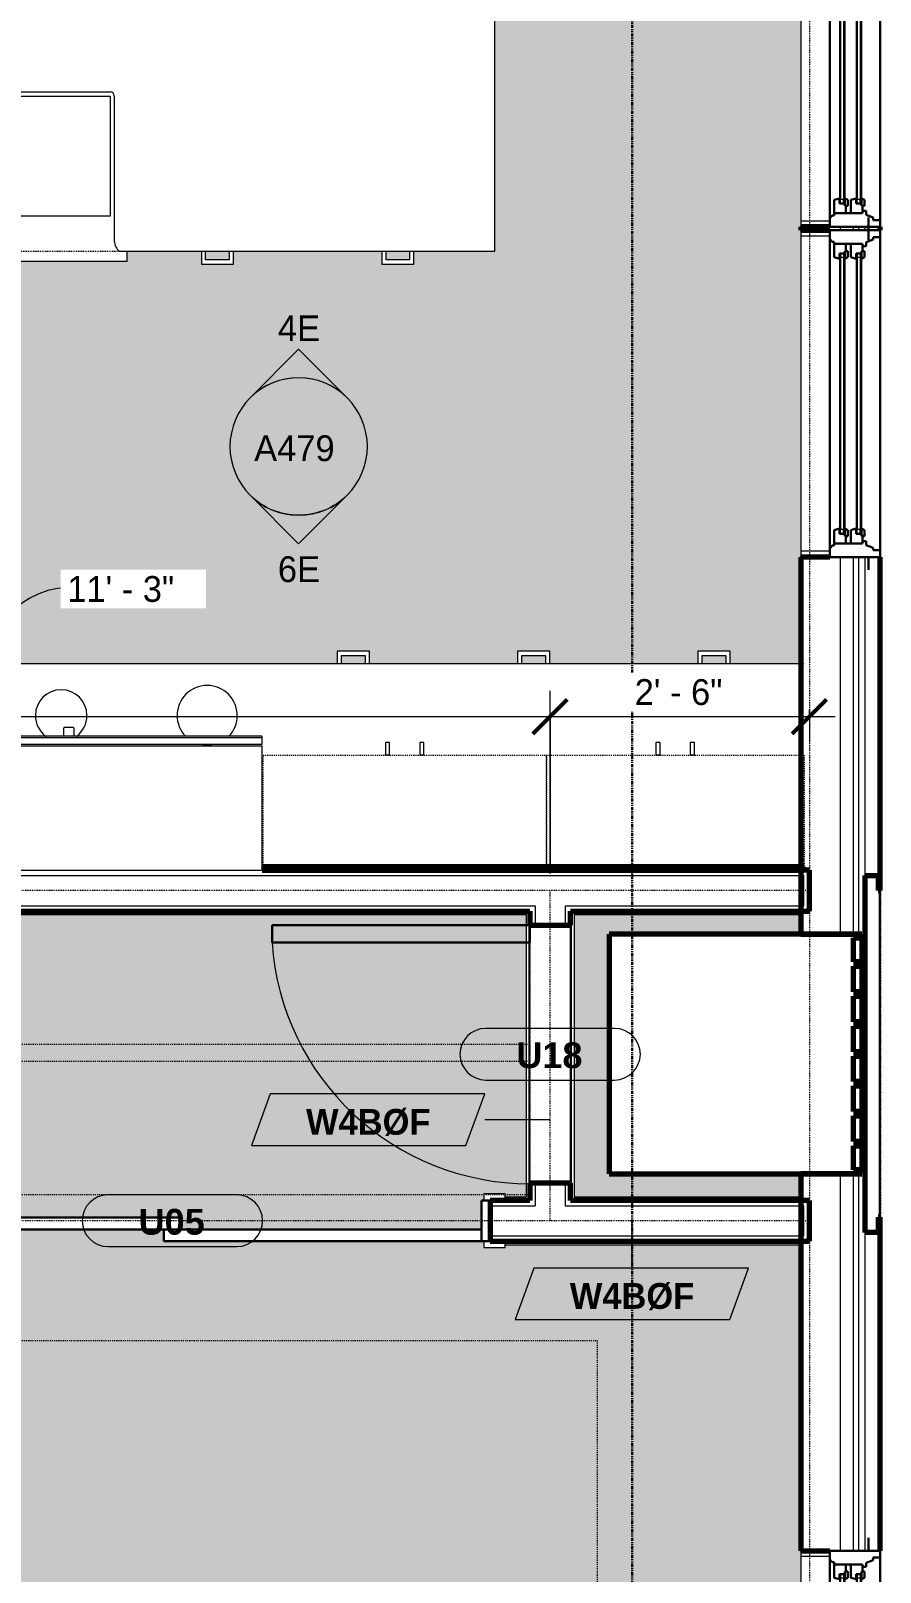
# Model space of a CAD drawing. Header units: inches. Extents: x -2533 to -979, y 116 to 10917.
# Drawn here: x -1639.8 to -1540.9, y 10509.1 to 10688.4 of the extents above; entities that cross this region are included whole.
import ezdxf

# ---------------------------------------------------------------- set-up
doc = ezdxf.new("R2010")
doc.units = ezdxf.units.IN
doc.header["$MEASUREMENT"] = 0
for name, pattern in [('Dash', [0.25, 0.125, -0.125]), ('Dash 3_32_', [0.1875, 0.09375, -0.09375]), ('Double Dash 3_8_', [1, 0.375, -0.125, 0.125, -0.125, 0.125, -0.125])]:
    doc.linetypes.add(name, pattern=pattern)
for name, color, linetype, lineweight in [('0-2', 250, 'Continuous', 18), ('0-3', 50, 'Double Dash 3_8_', 30), ('0-5', 130, 'Continuous', 5), ('A-ANNO-DIMS', 211, 'Continuous', 9), ('A-ANNO-DIMS-32', 211, 'Continuous', 9), ('A-DETL-1', 90, 'Dash 3_32_', 18), ('A-DOOR', 31, 'Continuous', 18), ('A-DOOR-3', 31, 'Continuous', 30), ('A-DOOR-4', 31, 'Continuous', 9), ('A-DOOR-FRAM-3', 31, 'Continuous', 30), ('A-DOOR-IDEN', 31, 'Continuous', 9), ('A-GENM-1', 10, 'Continuous', 70), ('A-GLAZ-1', 50, 'Continuous', 30), ('A-GLAZ-2', 7, 'Continuous', 9), ('A-GLAZ-3', 250, 'Continuous', 18), ('A-WALL', 113, 'Continuous', 18), ('A-WALL-1', 10, 'Continuous', 70), ('A-WALL-2', 250, 'Continuous', 18), ('A-WALL-3', 113, 'Continuous', 70), ('A-WALL-4', 113, 'Continuous', 9), ('A-WALL-IDEN', 211, 'Continuous', 9), ('C-PROP-LINE-1', 50, 'Double Dash 3_8_', 30), ('G-ANNO-SYMB', 111, 'Continuous', 9), ('I-FURN', 30, 'Continuous', 9), ('I-FURN-HDLN', 30, 'Dash', 9), ('P-SANR-FIXT', 6, 'Continuous', 9), ('Q-CASE', 31, 'Continuous', 9), ('Q-CASE-1', 31, 'Dash', 9), ('Q-CASE-HDLN', 31, 'Dash', 9), ('Q-SPCQ', 91, 'Continuous', 9)]:
    doc.layers.add(name, color=color, linetype=linetype, lineweight=lineweight)
doc.layers.add('A-AREA-PATT-1', color=7, linetype='Continuous', lineweight=9, transparency=1)
doc.styles.add('Arial_B', font='arialbd.ttf', dxfattribs={"height": 3})
doc.styles.add('Century Gothic', font='ufonts.com_century-gothic.ttf', dxfattribs={"height": 3})
doc.styles.add('Century Gothic_B', font='GOTHICB.TTF', dxfattribs={"height": 3})
doc.dimstyles.new('OD_1__HACK_2', dxfattribs={"dimscale": 12, "dimtxt": 3.132505, "dimasz": 0.333333, "dimexe": 0.25, "dimexo": 0.166667, "dimgap": 0.041667, "dimtad": 1, "dimdec": 0, "dimzin": 3, "dimdsep": 46, "dimlunit": 4, "dimtxsty": 'Century Gothic', "dimblk1": 'OBLIQUE', "dimblk2": 'OBLIQUE', "dimsah": 1, "dimcen": 0.09, "dimdle": 0.25, "dimazin": 0, "dimtfac": 1, "dimtdec": 4, "dimtix": 1, "dimtmove": 0, "dimatfit": 3, "dimfxl": 1, "dimtvp": 1, "dimtfill": 1, "dimfrac": 2, "dimtolj": 1, "dimtzin": 0, "dimarcsym": 2})
doc.dimstyles.new('OD_1__HACK_2_1', dxfattribs={"dimscale": 12, "dimtxt": 3.132505, "dimasz": 0.333333, "dimexe": 0.25, "dimexo": 0.166667, "dimgap": 0.041667, "dimtad": 1, "dimdec": 0, "dimzin": 3, "dimdsep": 46, "dimlunit": 4, "dimtxsty": 'Century Gothic', "dimblk1": 'OBLIQUE', "dimblk2": 'OBLIQUE', "dimsah": 1, "dimcen": 0.09, "dimdle": 0.25, "dimazin": 0, "dimtfac": 1, "dimtdec": 4, "dimtix": 1, "dimtmove": 1, "dimatfit": 3, "dimfxl": 1, "dimtvp": 1, "dimtfill": 1, "dimfrac": 2, "dimtolj": 1, "dimtzin": 0, "dimarcsym": 2})

# ---------------------------------------------------------------- blocks, each defined once
blk = doc.blocks.new('Window-Double_Hung-Andersen-400_Series-Tilt_Wash - DOUBLE HUNG - REVERSE COTTAGE - 2ND FLOOR-2888790-2ND _ 3RD FLOOR - 2BD C - ADA TYPE B')
at = {"layer": 'A-GLAZ-1'}
for p, q in [((19.01, 4.62), (-19.01, 4.62)), ((-19.01, 4.62), (-19.01, -1.25)), ((-18.2, 4.62), (-18.2, 3.81)), ((-18.2, 3.81), (-17.92, 3.81)), ((-17.92, 3.81), (-17.61, 3)), ((17.92, 3.81), (17.61, 3)), ((18.2, 3.81), (17.92, 3.81)), ((18.2, 4.62), (18.2, 3.81)), ((19.01, -1.25), (19.01, 4.62)), ((-19.01, 3.25), (-20.51, 3.25)), ((-17.61, 3), (-17.14, 3)), ((-17.42, 2.56), (-16.57, 2.56)), ((-17.42, 2.56), (-17.42, -0.75)), ((-17.14, 3), (-17.14, 2.56)), ((-15.86, 2.78), (-16.57, 2.78)), ((-16.57, 2.44), (-16.57, 2.78)), ((-15.7, 2.44), (-16.57, 2.44)), ((-16.29, 2.44), (-16.29, 1.81)), ((-15.7, 1.81), (-16.29, 1.81)), ((-15.86, 2.78), (-15.7, 2.44)), ((-15.86, 1.19), (-15.7, 1.81)), ((15.86, 2.78), (15.7, 2.44)), ((15.7, 2.44), (16.57, 2.44)), ((15.7, 1.81), (16.29, 1.81)), ((15.86, 1.19), (15.7, 1.81)), ((15.86, 2.78), (16.57, 2.78)), ((16.29, 2.44), (16.29, 1.81)), ((16.57, 2.44), (16.57, 2.78)), ((17.42, 2.56), (16.57, 2.56)), ((17.14, 3), (17.14, 2.56)), ((17.61, 3), (17.14, 3)), ((17.42, 2.56), (17.42, -0.75)), ((19.01, 3.25), (20.51, 3.25)), ((-17.42, 1.19), (-15.86, 1.19)), ((-17.42, 0.62), (-16.57, 0.62)), ((-15.86, 0.84), (-16.57, 0.84)), ((-16.57, 0.5), (-16.57, 0.84)), ((-15.7, 0.5), (-16.57, 0.5)), ((-16.29, 0.5), (-16.29, -0.13)), ((-15.86, 0.84), (-15.7, 0.5)), ((15.86, 0.84), (15.7, 0.5)), ((15.7, 0.5), (16.57, 0.5)), ((17.42, 1.19), (15.86, 1.19)), ((15.86, 0.84), (16.57, 0.84)), ((16.29, 0.5), (16.29, -0.13)), ((16.57, 0.5), (16.57, 0.84)), ((17.42, 0.62), (16.57, 0.62)), ((-19.01, -1.25), (19.01, -1.25)), ((-17.67, -0.97), (-18, -1.25)), ((-17.67, -0.97), (-17.67, -0.75)), ((-17.67, -0.75), (-15.86, -0.75)), ((-15.7, -0.13), (-16.29, -0.13)), ((-15.86, -0.75), (-15.7, -0.13)), ((15.7, -0.13), (16.29, -0.13)), ((15.86, -0.75), (15.7, -0.13)), ((17.67, -0.75), (15.86, -0.75)), ((17.67, -0.97), (17.67, -0.75)), ((17.67, -0.97), (18, -1.25))]:
    blk.add_line(p, q, dxfattribs=at)
at = {"layer": 'A-GLAZ-2'}
for p, q in [((-16.29, 2.31), (-15.7, 2.31)), ((-16.29, 1.94), (-15.7, 1.94)), ((-15.82, 2.31), (-15.82, 1.94)), ((-15.7, 2.44), (15.7, 2.44)), ((-15.7, 2.31), (15.7, 2.31)), ((-15.7, 1.94), (15.7, 1.94)), ((-15.7, 1.81), (15.7, 1.81)), ((16.29, 2.31), (15.7, 2.31)), ((16.29, 1.94), (15.7, 1.94)), ((15.82, 2.31), (15.82, 1.94)), ((-16.29, 0.37), (-15.7, 0.37)), ((-15.82, 0.37), (-15.82, 0)), ((-15.7, 0.5), (15.7, 0.5)), ((-15.7, 0.37), (15.7, 0.37)), ((16.29, 0.37), (15.7, 0.37)), ((15.82, 0.37), (15.82, 0)), ((18.95, -1.25), (-18.95, -1.25)), ((-18.95, -1.25), (-18.95, -4.63)), ((-18.32, -1.25), (-18.32, -4.63)), ((-16.29, 0), (-15.7, 0)), ((-15.7, 0), (15.7, 0)), ((-15.7, -0.13), (15.7, -0.13)), ((16.29, 0), (15.7, 0)), ((18.32, -1.25), (18.32, -4.63)), ((18.95, -4.63), (18.95, -1.25)), ((-18.95, -4.63), (18.95, -4.63))]:
    blk.add_line(p, q, dxfattribs=at)
at = {"layer": 'A-GLAZ-3'}
for p, q in [((-19.01, -2.63), (-18.95, -2.63)), ((18.95, -2.63), (19.01, -2.63)), ((-18.95, -4.13), (-19.01, -4.13)), ((19.01, -4.13), (18.95, -4.13))]:
    blk.add_line(p, q, dxfattribs=at)
blk = doc.blocks.new('Perforated Panel at Magic-Pak - hvac panel - 3rd floor-2817260-2ND _ 3RD FLOOR - 2BD C - ADA TYPE B')
at = {"layer": 'A-GLAZ-3'}
for p, q in [((-19.01, -4.56), (19.01, -4.56)), ((-19.01, -4.63), (-19.01, -4.56)), ((19.01, -4.63), (-19.01, -4.63)), ((19.01, -4.56), (19.01, -4.63))]:
    blk.add_line(p, q, dxfattribs=at)
blk = doc.blocks.new('V-Series_EWC4_SPVU_RFA_2015 - 2ND AND 3RD FLOOR-2226480-2ND _ 3RD FLOOR - 2BD C - ADA TYPE B')
at = {"layer": 'A-GENM-1'}
for p, q in [((-2070.05, 10583.33), (-2099.49, 10583.33)), ((-2099.49, 10583.33), (-2099.49, 10555.45)), ((-2071.05, 10580.09), (-2071.05, 10582.89)), ((-2071.05, 10582.89), (-2070.05, 10582.89)), ((-2070.05, 10582.89), (-2070.05, 10583.33)), ((-2070.05, 10580.09), (-2071.05, 10580.09)), ((-2071.05, 10576.61), (-2071.05, 10579.59)), ((-2071.05, 10579.59), (-2070.05, 10579.59)), ((-2070.05, 10579.59), (-2070.05, 10580.09)), ((-2070.05, 10576.61), (-2071.05, 10576.61)), ((-2071.05, 10573.12), (-2071.05, 10576.11)), ((-2071.05, 10576.11), (-2070.05, 10576.11)), ((-2070.05, 10576.11), (-2070.05, 10576.61)), ((-2070.05, 10573.12), (-2071.05, 10573.12)), ((-2071.05, 10569.64), (-2071.05, 10572.62)), ((-2071.05, 10572.62), (-2070.05, 10572.62)), ((-2070.05, 10572.62), (-2070.05, 10573.12)), ((-2070.05, 10569.64), (-2071.05, 10569.64)), ((-2071.05, 10566.16), (-2071.05, 10569.14)), ((-2071.05, 10569.14), (-2070.05, 10569.14)), ((-2070.05, 10569.14), (-2070.05, 10569.64)), ((-2070.05, 10566.16), (-2071.05, 10566.16)), ((-2070.05, 10565.66), (-2070.05, 10566.16)), ((-2071.05, 10562.67), (-2071.05, 10565.66)), ((-2071.05, 10565.66), (-2070.05, 10565.66)), ((-2070.05, 10562.67), (-2071.05, 10562.67)), ((-2070.05, 10562.17), (-2070.05, 10562.67)), ((-2071.05, 10559.19), (-2071.05, 10562.17)), ((-2071.05, 10562.17), (-2070.05, 10562.17)), ((-2070.05, 10559.19), (-2071.05, 10559.19)), ((-2070.05, 10558.69), (-2070.05, 10559.19)), ((-2071.05, 10555.89), (-2071.05, 10558.69)), ((-2071.05, 10558.69), (-2070.05, 10558.69)), ((-2099.49, 10555.45), (-2070.05, 10555.45)), ((-2070.05, 10555.89), (-2071.05, 10555.89)), ((-2070.05, 10555.45), (-2070.05, 10555.89))]:
    blk.add_line(p, q, dxfattribs=at)
blk = doc.blocks.new('Family - ___-2835860-2ND _ 3RD FLOOR - 2BD C - ADA TYPE B')
at = {"layer": 'C-PROP-LINE-1'}
blk.add_line((-2067.92, 10412.73), (-2067.92, 10851.39), dxfattribs=at)
blk = doc.blocks.new('Family - ___-2835903-2ND _ 3RD FLOOR - 2BD C - ADA TYPE B')
at = {"layer": 'C-PROP-LINE-1'}
blk.add_line((-2096.82, 10412.73), (-2096.82, 10822.49), dxfattribs=at)
blk = doc.blocks.new('Family - ___-2835932-2ND _ 3RD FLOOR - 2BD C - ADA TYPE B')
at = {"layer": 'C-PROP-LINE-1'}
blk.add_line((-2067.92, 10412.73), (-2067.92, 10851.39), dxfattribs=at)
blk = doc.blocks.new('CTR - 1st Phase - Shell_rvt-2-2ND _ 3RD FLOOR - 2BD C - ADA TYPE B')
at = {"layer": 'A-WALL-1'}
for p, q in [((-2077.17, 10665.58), (-2077.17, 10665.2)), ((-2073.8, 10665.58), (-2077.17, 10665.58)), ((-2077.17, 10665.2), (-2073.8, 10665.2)), ((-2067.92, 10665.2), (-2067.92, 10665.58)), ((-2077.17, 10627.18), (-2077.17, 10583.33)), ((-2073.8, 10627.18), (-2077.17, 10627.18)), ((-2067.92, 10588.4), (-2067.92, 10627.18)), ((-2069.67, 10548.63), (-2069.67, 10590.15)), ((-2069.67, 10590.15), (-2068.17, 10590.15)), ((-2068.17, 10590.15), (-2068.17, 10588.4)), ((-2068.17, 10588.4), (-2067.99, 10588.4)), ((-2077.17, 10583.33), (-2070.05, 10583.33)), ((-2070.05, 10583.33), (-2070.05, 10555.45)), ((-2070.05, 10555.45), (-2077.17, 10555.45)), ((-2077.17, 10555.45), (-2077.17, 10511.6)), ((-2067.99, 10550.38), (-2068.17, 10550.38)), ((-2068.17, 10550.38), (-2068.17, 10548.63)), ((-2067.92, 10511.6), (-2067.92, 10550.38)), ((-2068.17, 10548.63), (-2069.67, 10548.63)), ((-2077.17, 10511.6), (-2073.8, 10511.6))]:
    blk.add_line(p, q, dxfattribs=at)
at = {"layer": 'A-WALL-2'}
for p, q in [((-2077.17, 10665.58), (-2077.17, 10665.64)), ((-2077.17, 10665.14), (-2077.17, 10665.2)), ((-2072.55, 10665.2), (-2072.55, 10665.58)), ((-2071.05, 10665.2), (-2071.05, 10665.58)), ((-2070.42, 10665.2), (-2070.42, 10665.58)), ((-2069.67, 10665.2), (-2069.67, 10665.58)), ((-2068.17, 10665.2), (-2068.17, 10665.58)), ((-2077.17, 10627.18), (-2077.17, 10627.24)), ((-2072.55, 10583.33), (-2072.55, 10627.18)), ((-2071.05, 10583.33), (-2071.05, 10627.18)), ((-2070.42, 10583.33), (-2070.42, 10627.18)), ((-2069.67, 10590.15), (-2069.67, 10627.18)), ((-2068.17, 10590.15), (-2068.17, 10627.18)), ((-2072.55, 10511.6), (-2072.55, 10555.45)), ((-2071.05, 10511.6), (-2071.05, 10555.45)), ((-2070.42, 10511.6), (-2070.42, 10555.45)), ((-2069.67, 10511.6), (-2069.67, 10548.63)), ((-2068.17, 10511.6), (-2068.17, 10548.63)), ((-2077.17, 10511.54), (-2077.17, 10511.6))]:
    blk.add_line(p, q, dxfattribs=at)
at = {"layer": '0-2'}
for name, p, rotation in [('Window-Double_Hung-Andersen-400_Series-Tilt_Wash - DOUBLE HUNG - REVERSE COTTAGE - 2ND FLOOR-2888790-2ND _ 3RD FLOOR - 2BD C - ADA TYPE B', (-2072.55, 10684.59), 269.9999999999999), ('Window-Double_Hung-Andersen-400_Series-Tilt_Wash - DOUBLE HUNG - REVERSE COTTAGE - 2ND FLOOR-2888790-2ND _ 3RD FLOOR - 2BD C - ADA TYPE B', (-2072.55, 10646.19), 269.9999999999999), ('Perforated Panel at Magic-Pak - hvac panel - 3rd floor-2817260-2ND _ 3RD FLOOR - 2BD C - ADA TYPE B', (-2072.55, 10569.39), 89.99999999999991), ('Window-Double_Hung-Andersen-400_Series-Tilt_Wash - DOUBLE HUNG - REVERSE COTTAGE - 2ND FLOOR-2888790-2ND _ 3RD FLOOR - 2BD C - ADA TYPE B', (-2072.55, 10492.59), 269.9999999999999)]:
    blk.add_blockref(name, p, dxfattribs=dict(at, rotation=rotation))
blk.add_blockref('V-Series_EWC4_SPVU_RFA_2015 - 2ND AND 3RD FLOOR-2226480-2ND _ 3RD FLOOR - 2BD C - ADA TYPE B', (0, 0), dxfattribs=at)
at = {"layer": '0-3'}
for name in ['Family - ___-2835860-2ND _ 3RD FLOOR - 2BD C - ADA TYPE B', 'Family - ___-2835932-2ND _ 3RD FLOOR - 2BD C - ADA TYPE B', 'Family - ___-2835903-2ND _ 3RD FLOOR - 2BD C - ADA TYPE B']:
    blk.add_blockref(name, (0, 0), dxfattribs=at)
blk = doc.blocks.new('Basic Wall _ INT - W4BØF - _5_8 GYP - 2X4 WOOD_BATT_ - 5_8 GYP_ - ___-2694515-2ND _ 3RD FLOOR - 2BD C - ADA TYPE B')
at = {"layer": 'A-WALL'}
for p, q in [((-2261.29, 10585.88), (-2108.72, 10585.88)), ((-2103.97, 10585.88), (-2077.17, 10585.88)), ((-2260.87, 10585.59), (-2109.14, 10585.59)), ((-2103.56, 10585.59), (-2077.17, 10585.59))]:
    blk.add_line(p, q, dxfattribs=at)
blk = doc.blocks.new('Basic Wall _ INT - W4BØF - _5_8 GYP - 2X4 WOOD_BATT_ - 5_8 GYP_ - ___-2694518-2ND _ 3RD FLOOR - 2BD C - ADA TYPE B')
at = {"layer": 'A-WALL'}
for p, q in [((-2111.57, 10552.77), (-2109.14, 10552.77)), ((-2108.72, 10552.48), (-2111.57, 10552.48)), ((-2077.17, 10552.48), (-2103.97, 10552.48)), ((-2103.56, 10552.77), (-2077.17, 10552.77))]:
    blk.add_line(p, q, dxfattribs=at)
blk = doc.blocks.new('Basic Wall _ INT - W4BØF - _5_8 GYP - 2X4 WOOD_BATT_ - 5_8 GYP_ - ___-2694517-2ND _ 3RD FLOOR - 2BD C - ADA TYPE B')
at = {"layer": 'A-WALL'}
for p, q in [((-2111.57, 10547.48), (-2077.17, 10547.48)), ((-2111.57, 10547.19), (-2077.17, 10547.19))]:
    blk.add_line(p, q, dxfattribs=at)
blk = doc.blocks.new('Basic Wall _ INT - W4BØF - _5_8 GYP - 2X4 WOOD_BATT_ - 5_8 GYP_ - ___-2694520-2ND _ 3RD FLOOR - 2BD C - ADA TYPE B')
at = {"layer": 'A-WALL'}
for p, q in [((-2103.85, 10552.35), (-2103.85, 10586)), ((-2103.97, 10554.35), (-2103.97, 10584.35)), ((-2103.56, 10585.59), (-2103.56, 10552.77))]:
    blk.add_line(p, q, dxfattribs=at)
blk = doc.blocks.new('Basic Wall _ INT - W4BØF - _5_8 GYP - 2X4 WOOD_BATT_ - 5_8 GYP_ - ___-2694519-2ND _ 3RD FLOOR - 2BD C - ADA TYPE B')
at = {"layer": 'A-WALL'}
for p, q in [((-2108.85, 10586), (-2108.85, 10552.35)), ((-2109.14, 10585.59), (-2109.14, 10552.77)), ((-2108.72, 10554.35), (-2108.72, 10584.35))]:
    blk.add_line(p, q, dxfattribs=at)
blk = doc.blocks.new('SWING - SINGLE - FLUSH - 30_ x 70_ - MAGIC PAK DOOR - ACOUSTICAL SEAL - IN CLOSET-3199421-2ND _ 3RD FLOOR - 2BD C - ADA TYPE B')
at = {"layer": 'A-DOOR-3'}
for p, q in [((13, 2.375), (13, 32.375)), ((15, 32.375), (13, 32.375)), ((15, 2.375), (15, 32.375)), ((15, 2.375), (13, 2.375))]:
    blk.add_line(p, q, dxfattribs=at)
at = {"layer": 'A-DOOR-4'}
blk.add_arc((15, 2.375), 30.067, 93.81407, 180, dxfattribs=at)
blk = doc.blocks.new('SLIDING - FLUSH - 6-0 x 6-8-3203587-2ND _ 3RD FLOOR - 2BD C - ADA TYPE B')
at = {"layer": 'A-DOOR-3'}
for p, q in [((1, 2.25), (-36, 2.25)), ((-36, 2.25), (-36, 0.875)), ((1, 0.875), (1, 2.25)), ((-36, 0.875), (1, 0.875)), ((36, 0.875), (-1, 0.875)), ((-1, 0.875), (-1, -0.5)), ((36, -0.5), (36, 0.875)), ((-1, -0.5), (36, -0.5))]:
    blk.add_line(p, q, dxfattribs=at)
at = {"layer": 'A-DOOR-4'}
for p, q in [((-36.25, 3), (-38.75, 3)), ((-38.75, 3), (-38.75, 2.25)), ((-38.75, 2.25), (-36.25, 2.25)), ((-36.25, 2.25), (-36.25, 3)), ((36.25, 3), (36.25, 2.25)), ((38.75, 3), (36.25, 3)), ((36.25, 2.25), (38.75, 2.25)), ((38.75, 2.25), (38.75, 3)), ((-36.25, -2.5), (-38.75, -2.5)), ((-38.75, -2.5), (-38.75, -3.25)), ((-38.75, -3.25), (-36.25, -3.25)), ((-36.25, -3.25), (-36.25, -2.5)), ((38.75, -2.5), (36.25, -2.5)), ((36.25, -2.5), (36.25, -3.25)), ((36.25, -3.25), (38.75, -3.25)), ((38.75, -3.25), (38.75, -2.5))]:
    blk.add_line(p, q, dxfattribs=at)
at = {"layer": 'A-DOOR-FRAM-3'}
for p, q in [((-36, 2.25), (-37, 2.25)), ((-37, 2.25), (-37, -2.5)), ((-36, -2.5), (-36, 2.25)), ((37, 2.25), (36, 2.25)), ((36, 2.25), (36, -2.5)), ((37, -2.5), (37, 2.25)), ((-37, -2.5), (-36, -2.5)), ((36, -2.5), (37, -2.5))]:
    blk.add_line(p, q, dxfattribs=at)
blk = doc.blocks.new('OD_CW_Closet - OD_CW_Closet-3211085-2ND _ 3RD FLOOR - 2BD C - ADA TYPE B')
at = {"layer": 'Q-CASE-HDLN'}
for p, q in [((0.74, -24), (0.74, 9)), ((0.74, 9), (153.3, 9)), ((153.3, 9), (153.3, -24)), ((0.74, -6.5), (153.3, -6.5)), ((0.74, -8.5), (153.3, -8.5)), ((153.3, -24), (0.74, -24))]:
    blk.add_line(p, q, dxfattribs=at)
blk = doc.blocks.new('Range - 24_ x 30_-2320547-2ND _ 3RD FLOOR - 2BD C - ADA TYPE B')
at = {"layer": 'Q-SPCQ'}
blk.add_line((0, 22), (0.12, 22), dxfattribs=at)
for centre, radius, start, end in [((6.5, 6), 3.5, 81.0228, 98.9772), ((6.5, 6), 3.5, 136.4352, 180), ((6.5, 6), 3.5, 360, 43.5294), ((23.5, 6), 3, 126.1227, 180), ((23.5, 6), 3, 360, 53.8773), ((6.5, 6), 3.5, 180, 0), ((23.5, 6), 3, 180, 360)]:
    blk.add_arc(centre, radius, start, end, dxfattribs=at)
blk = doc.blocks.new('Bed-Standard - King 78_ x 80_-1379907-2ND _ 3RD FLOOR - 2BD C - ADA TYPE B')
at = {"layer": 'I-FURN'}
for p, q in [((-28.31, 41.8), (49.69, 41.8)), ((-28.31, -38.2), (-28.31, 41.8)), ((49.69, 41.8), (49.69, -38.2)), ((49.69, -24.2), (-28.31, -17.63)), ((-25.31, -24.2), (46.69, -24.2)), ((-25.31, -36.2), (-25.31, -24.2)), ((46.69, -36.2), (46.69, -24.2)), ((-25.31, -36.2), (46.69, -36.2)), ((49.69, -38.2), (-28.31, -38.2))]:
    blk.add_line(p, q, dxfattribs=at)
at = {"layer": 'I-FURN-HDLN'}
for p, q in [((-64.31, 77.8), (73.69, 77.8)), ((-64.31, -38.2), (-64.31, 77.8)), ((73.69, 77.8), (73.69, -38.2))]:
    blk.add_line(p, q, dxfattribs=at)
blk = doc.blocks.new('Base Cabinet 4 Drawer 254 - Base Cabinet 4 Drawer 254 21_-2569778-2ND _ 3RD FLOOR - 2BD C - ADA TYPE B')
at = {"layer": 'Q-CASE'}
for p, q in [((2.61, 25.5), (-1.14, 25.5)), ((-1.14, 25.5), (-1.14, 24)), ((2.61, 24), (2.61, 25.5)), ((-0.64, 24), (-0.64, 25)), ((-0.64, 25), (2.11, 25)), ((2.11, 25), (2.11, 24))]:
    blk.add_line(p, q, dxfattribs=at)
blk = doc.blocks.new('Base Cabinet 3 Drawer 230 - Base Cabinet 3 Drawer 230 21_-2578998-2ND _ 3RD FLOOR - 2BD C - ADA TYPE B')
at = {"layer": 'Q-CASE'}
for p, q in [((2.61, 25.5), (-1.14, 25.5)), ((-1.14, 25.5), (-1.14, 24)), ((2.61, 24), (2.61, 25.5)), ((-0.64, 24), (-0.64, 25)), ((-0.64, 25), (2.11, 25)), ((2.11, 25), (2.11, 24))]:
    blk.add_line(p, q, dxfattribs=at)
blk = doc.blocks.new('300 Series Wall Hung Cabinet_302 - 30_ X 36_-2573882-2ND _ 3RD FLOOR - 2BD C - ADA TYPE B')
at = {"layer": 'Q-CASE'}
for p, q in [((-1.76, 14.69), (-2.25, 14.69)), ((-2.25, 14.69), (-2.25, 13.19)), ((-1.76, 13.19), (-1.76, 14.69)), ((2.24, 14.69), (1.75, 14.69)), ((1.75, 14.69), (1.75, 13.19)), ((2.24, 13.19), (2.24, 14.69)), ((-1.76, 13.19), (-2.25, 13.19)), ((2.24, 13.19), (1.75, 13.19))]:
    blk.add_line(p, q, dxfattribs=at)
at = {"layer": 'Q-CASE-1'}
for p, q in [((-15, 0.19), (-15, 13.19)), ((-15, 13.19), (15, 13.19)), ((15, 13.19), (15, 0.19)), ((15, 0.19), (-15, 0.19))]:
    blk.add_line(p, q, dxfattribs=at)
blk = doc.blocks.new('30quot_MicrowaveVent_11166 - 70cm miele oven-2322118-2ND _ 3RD FLOOR - 2BD C - ADA TYPE B')
at = {"layer": 'Q-CASE'}
for p, q in [((-14.2, -14.49), (-14.2, 0)), ((15.68, 0), (-14.2, 0)), ((15.68, 0), (15.68, -14.49)), ((15.68, -14.49), (-14.2, -14.49)), ((-14.2, -14.61), (15.68, -14.61)), ((-14.2, -15.39), (-14.2, -14.61)), ((-14.2, -15.6), (-14.2, -15.39)), ((-14.2, -15.39), (15.68, -15.39)), ((-14.2, -15.6), (15.68, -15.6)), ((7.69, -16.55), (7.69, -15.63)), ((8.88, -15.63), (8.88, -16.55)), ((15.68, -14.61), (15.68, -15.39)), ((15.68, -15.39), (15.68, -15.6)), ((7.69, -16.6), (8.88, -16.6))]:
    blk.add_line(p, q, dxfattribs=at)
blk = doc.blocks.new('Stainless Steel Farmhous Kitchen Sink - Stainless Steel Farmhous Kitchen Sink-2552578-2ND _ 3RD FLOOR - 2BD C - ADA TYPE B')
at = {"layer": 'P-SANR-FIXT'}
for p, q in [((-33, 22.2), (-33, 21.04)), ((0, 22.2), (-33, 22.2)), ((0, 21.04), (0, 22.2)), ((-31, 3), (-31, 16.96)), ((-31, 16.96), (-2, 16.96)), ((-2, 16.96), (-2, 3)), ((-17.09, 3), (-31, 3)), ((-2, 3), (-15.65, 3))]:
    blk.add_line(p, q, dxfattribs=at)
blk = doc.blocks.new('300 Series Wall Hung Cabinet_302 - 33_ X 36_-2610278-2ND _ 3RD FLOOR - 2BD C - ADA TYPE B')
at = {"layer": 'Q-CASE'}
for p, q in [((-1.76, 14.69), (-2.25, 14.69)), ((-2.25, 14.69), (-2.25, 13.19)), ((-1.76, 13.19), (-1.76, 14.69)), ((2.24, 14.69), (1.75, 14.69)), ((1.75, 14.69), (1.75, 13.19)), ((2.24, 13.19), (2.24, 14.69)), ((-1.76, 13.19), (-2.25, 13.19)), ((2.24, 13.19), (1.75, 13.19))]:
    blk.add_line(p, q, dxfattribs=at)
at = {"layer": 'Q-CASE-1'}
for p, q in [((-16.5, 0.19), (-16.5, 13.19)), ((-16.5, 13.19), (16.5, 13.19)), ((16.5, 13.19), (16.5, 0.19)), ((16.5, 0.19), (-16.5, 0.19))]:
    blk.add_line(p, q, dxfattribs=at)
blk = doc.blocks.new('Elevation - Filled Arrow-152140-2ND _ 3RD FLOOR - 2BD C - ADA TYPE B')
at = {"layer": 'G-ANNO-SYMB'}
for start, end in [(360, 180), (180, 360)]:
    blk.add_arc((0, 0), 0.25, start, end, dxfattribs=at)
blk = doc.blocks.new('Elevation - Filled Arrow-151867-2ND _ 3RD FLOOR - 2BD C - ADA TYPE B')
at = {"layer": 'G-ANNO-SYMB'}
for p, q in [((0, 0.3536), (-0.1768, 0.1768)), ((0.1768, 0.1768), (0, 0.3536))]:
    blk.add_line(p, q, dxfattribs=at)
blk.add_arc((0, 0), 0.25, 45, 135, dxfattribs=at)
blk = doc.blocks.new('DIMBLOCK54-2ND _ 3RD FLOOR - 2BD C - ADA TYPE B')
at = {"layer": 'A-ANNO-DIMS-32'}
for p, q in [((-1579.29, 10590.38), (-1579.29, 10611.63)), ((-1714.09, 10609.46), (-1714.09, 10605.63)), ((-1714.09, 10608.63), (-1714.09, 10609.46)), ((-1714.09, 10608.63), (-1579.29, 10608.63)), ((-1579.29, 10608.63), (-1579.29, 10590.38))]:
    blk.add_line(p, q, dxfattribs=at)
at = {"layer": 'A-ANNO-DIMS-32', "lineweight": 50}
for p, q in [((-1714.09, 10608.63), (-1712.09, 10610.63)), ((-1579.29, 10608.63), (-1577.29, 10610.63)), ((-1714.09, 10608.63), (-1716.09, 10606.63)), ((-1579.29, 10608.63), (-1581.29, 10606.63))]:
    blk.add_line(p, q, dxfattribs=at)
at = {"layer": 'A-ANNO-DIMS-32'}
blk.add_ellipse((-1635.51, 10608.63), major_axis=(0, 14.96), ratio=0.747706, start_param=0, end_param=1.570796, dxfattribs=at)
at = {"layer": 'A-ANNO-DIMS-32', "color": 0, "insert": (-1635.51, 10624.97), "char_height": 3, "width": 15.394, "attachment_point": 1, "line_spacing_factor": 0.984502, "style": 'Century Gothic', "bg_fill": 3, "box_fill_scale": 1.25, "bg_fill_color": 256, "bg_fill_true_color": 13158600, "bg_fill_transparency": 0}
blk.add_mtext('11\' - 3"', dxfattribs=at)
blk = doc.blocks.new('_Oblique')
at = {"color": 0, "linetype": 'ByBlock', "lineweight": -2}
blk.add_line((-0.5, -0.5), (0.5, 0.5), dxfattribs=at)
blk = doc.blocks.new('DIMBLOCK55-2ND _ 3RD FLOOR - 2BD C - ADA TYPE B')
at = {"layer": 'A-ANNO-DIMS-32'}
for p, q in [((-1579.29, 10590.38), (-1579.29, 10611.63)), ((-1549.11, 10609.46), (-1549.11, 10605.63)), ((-1549.11, 10608.63), (-1549.11, 10609.46)), ((-1579.29, 10608.63), (-1546.11, 10608.63)), ((-1579.29, 10608.63), (-1579.29, 10590.38))]:
    blk.add_line(p, q, dxfattribs=at)
at = {"layer": 'A-ANNO-DIMS-32', "lineweight": 50}
for p, q in [((-1579.29, 10608.63), (-1577.29, 10610.63)), ((-1549.11, 10608.63), (-1547.11, 10610.63)), ((-1579.29, 10608.63), (-1581.29, 10606.63)), ((-1549.11, 10608.63), (-1551.11, 10606.63))]:
    blk.add_line(p, q, dxfattribs=at)
at = {"layer": 'A-ANNO-DIMS-32', "color": 0, "insert": (-1569.45, 10612.98), "char_height": 3, "width": 12.5897, "attachment_point": 1, "line_spacing_factor": 0.984502, "style": 'Century Gothic', "bg_fill": 3, "box_fill_scale": 1.25, "bg_fill_color": 256, "bg_fill_true_color": 13158600, "bg_fill_transparency": 0}
blk.add_mtext('2\' - 6"', dxfattribs=at)
blk = doc.blocks.new('Door Tag - Type Mark-2601225-2ND _ 3RD FLOOR - 2BD C - ADA TYPE B')
at = {"layer": 'A-DOOR-IDEN'}
for p, q in [((0.234375, 0.09375), (-0.234375, 0.09375)), ((-0.234375, -0.09375), (0.234375, -0.09375))]:
    blk.add_line(p, q, dxfattribs=at)
for centre, start, end in [((-0.234375, 0), 90, 270), ((0.234375, 0), 270, 90)]:
    blk.add_arc(centre, 0.09375, start, end, dxfattribs=at)
blk = doc.blocks.new('Wall Tag - ONE-2663183-2ND _ 3RD FLOOR - 2BD C - ADA TYPE B')
at = {"layer": 'A-WALL-IDEN'}
for p, q in [((-0.3561, 0.0937), (-0.4244, -0.0937)), ((0.4244, 0.0937), (-0.3561, 0.0937)), ((0.3561, -0.0937), (0.4244, 0.0937)), ((-0.4244, -0.0937), (0.3561, -0.0937))]:
    blk.add_line(p, q, dxfattribs=at)

msp = doc.modelspace()

# ---------------------------------------------------------------- hatches: boundary and pattern name
at = {"layer": 'A-AREA-PATT-1'}
h = msp.add_hatch(color=256, dxfattribs=at)
h.paths.add_polyline_path([(-1741.98, 10590.35), (-1741.16, 10591.17), (-1716.88, 10591.17), (-1716.88, 10614.75), (-1711.72, 10614.75), (-1711.72, 10622.75), (-1675.97, 10622.75), (-1675.97, 10614.75), (-1667.09, 10614.75), (-1667.09, 10616.25), (-1663.34, 10616.25), (-1663.34, 10614.75), (-1650.59, 10614.75), (-1650.59, 10616.25), (-1646.84, 10616.25), (-1646.84, 10614.75), (-1645.22, 10614.75), (-1645.22, 10616.25), (-1644.73, 10616.25), (-1644.73, 10614.75), (-1604.09, 10614.75), (-1604.09, 10616.25), (-1600.34, 10616.25), (-1600.34, 10614.75), (-1583.09, 10614.75), (-1583.09, 10616.25), (-1579.34, 10616.25), (-1579.34, 10614.75), (-1562.09, 10614.75), (-1562.09, 10616.25), (-1558.34, 10616.25), (-1558.34, 10614.75), (-1550.11, 10614.75), (-1550.11, 10704.13), (-1585.74, 10704.13), (-1585.74, 10662.75), (-1595.15, 10662.75), (-1595.15, 10661.25), (-1598.9, 10661.25), (-1598.9, 10662.75), (-1616.15, 10662.75), (-1616.15, 10661.25), (-1619.9, 10661.25), (-1619.9, 10662.75), (-1628.53, 10662.75), (-1628.53, 10661.6), (-1661.53, 10661.6), (-1661.53, 10662.75), (-1662.15, 10662.75), (-1662.16, 10660.02), (-1662.18, 10659.98), (-1662.25, 10659.91), (-1662.35, 10659.88), (-1663.24, 10659.88), (-1663.24, 10659.63), (-1665.87, 10659.63), (-1665.87, 10659.38), (-1666.46, 10659.38), (-1666.46, 10659.63), (-1667.05, 10659.63), (-1667.05, 10659.38), (-1667.64, 10659.38), (-1667.64, 10659.63), (-1668.23, 10659.63), (-1668.23, 10659.38), (-1668.82, 10659.38), (-1668.82, 10659.63), (-1669.41, 10659.63), (-1669.41, 10659.38), (-1670, 10659.38), (-1670, 10659.63), (-1679.36, 10659.63), (-1679.36, 10659.38), (-1681.33, 10659.38), (-1681.33, 10659.63), (-1685.06, 10659.63), (-1685.06, 10659.88), (-1686, 10659.89), (-1686.09, 10659.94), (-1686.14, 10660.03), (-1686.15, 10660.08), (-1686.15, 10662.75), (-1702.78, 10662.75), (-1702.78, 10661.25), (-1706.53, 10661.25), (-1706.53, 10662.75), (-1723.28, 10662.75), (-1723.28, 10704.13), (-1767.64, 10704.13), (-1767.64, 10676.13), (-1764.26, 10676.13), (-1764.26, 10673.13), (-1764.85, 10673.13), (-1764.85, 10643.45), (-1769.61, 10638.69), (-1769.19, 10638.27), (-1771.31, 10636.15), (-1755.05, 10619.89), (-1756.47, 10618.48), (-1773.44, 10635.45), (-1772.02, 10636.86), (-1773.7, 10638.54), (-1781.93, 10630.31), (-1742.04, 10590.41)], flags=0)
h.paths.add_polyline_path([(-1692.19, 10591.17), (-1675.97, 10591.17), (-1675.97, 10592.75), (-1711.3, 10592.75), (-1711.3, 10591.17), (-1707.03, 10591.17)], flags=0)
h.paths.add_polyline_path([(-1603.13, 10614.75), (-1600.84, 10614.75), (-1600.84, 10615.76), (-1603.59, 10615.76), (-1603.59, 10614.75)], flags=0)
h.paths.add_polyline_path([(-1666.59, 10614.75), (-1663.84, 10614.75), (-1663.84, 10615.76), (-1666.59, 10615.76)], flags=0)
h.paths.add_polyline_path([(-1649.09, 10614.75), (-1647.34, 10614.75), (-1647.34, 10615.76), (-1650.09, 10615.76), (-1650.09, 10614.75)], flags=0)
h.paths.add_polyline_path([(-1579.84, 10614.75), (-1579.84, 10615.76), (-1582.59, 10615.76), (-1582.59, 10614.75), (-1580.84, 10614.75)], flags=0)
h.paths.add_polyline_path([(-1559.84, 10614.75), (-1558.84, 10614.75), (-1558.84, 10615.76), (-1561.59, 10615.76), (-1561.59, 10614.75), (-1560.59, 10614.75)], flags=0)
h.paths.add_polyline_path([(-1616.65, 10661.75), (-1616.65, 10662.75), (-1619.4, 10662.75), (-1619.4, 10661.75)], flags=0)
h.paths.add_polyline_path([(-1598.4, 10661.75), (-1595.65, 10661.75), (-1595.65, 10662.75), (-1598.4, 10662.75)], flags=0)
h.paths.add_polyline_path([(-1706.03, 10661.75), (-1703.27, 10661.75), (-1703.27, 10662.75), (-1706.03, 10662.75)], flags=0)
for points in [[(-1588.28, 10549.98), (-1587.27, 10549.98), (-1587.27, 10552.35), (-1587.02, 10552.35), (-1587.02, 10553.1), (-1584.52, 10553.1), (-1584.52, 10552.77), (-1582.08, 10552.77), (-1582.08, 10585.59), (-1733.81, 10585.59), (-1733.81, 10552.77), (-1731.02, 10552.77), (-1731.02, 10553.1), (-1728.52, 10553.1), (-1728.52, 10552.35), (-1728.27, 10552.35), (-1728.27, 10549.98), (-1699.27, 10549.98), (-1699.27, 10550.35), (-1668.27, 10550.35), (-1668.27, 10552.35), (-1668.02, 10552.35), (-1668.02, 10553.1), (-1665.52, 10553.1), (-1665.52, 10552.77), (-1662.02, 10552.77), (-1662.02, 10553.1), (-1659.52, 10553.1), (-1659.52, 10552.35), (-1659.27, 10552.35), (-1659.27, 10550.35), (-1622.27, 10550.35), (-1622.27, 10549.98), (-1603.13, 10549.98)], [(-1576.5, 10552.77), (-1550.11, 10552.77), (-1550.11, 10555.45), (-1572.43, 10555.45), (-1572.43, 10583.33), (-1550.11, 10583.33), (-1550.11, 10585.59), (-1576.5, 10585.59), (-1576.5, 10552.9)]]:
    msp.add_hatch(color=256, dxfattribs=at).paths.add_polyline_path(points, flags=0)
h = msp.add_hatch(color=256, dxfattribs=at)
h.paths.add_polyline_path([(-1632.81, 10420.04), (-1550.11, 10420.04), (-1550.11, 10547.19), (-1584.52, 10547.19), (-1584.52, 10546.85), (-1587.02, 10546.85), (-1587.02, 10547.6), (-1624.27, 10547.6), (-1624.27, 10548.98), (-1659.27, 10548.98), (-1659.27, 10547.6), (-1659.52, 10547.6), (-1659.52, 10546.85), (-1662.02, 10546.85), (-1662.02, 10547.19), (-1665.52, 10547.19), (-1665.52, 10546.85), (-1668.02, 10546.85), (-1668.02, 10547.6), (-1668.27, 10547.6), (-1668.27, 10548.98), (-1697.27, 10548.98), (-1697.27, 10547.6), (-1728.52, 10547.6), (-1728.52, 10546.85), (-1731.02, 10546.85), (-1731.02, 10547.19), (-1777.25, 10547.19), (-1777.61, 10546.83), (-1777.2, 10546.42), (-1779.32, 10544.3), (-1781.7, 10546.68), (-1805.74, 10522.64), (-1803.36, 10520.26), (-1805.48, 10518.14), (-1805.89, 10518.55), (-1807.06, 10517.37), (-1781.82, 10492.12), (-1740.02, 10492.12), (-1740.02, 10486.84), (-1739.44, 10486.84), (-1739.44, 10483.84), (-1742.81, 10483.84), (-1742.81, 10449.84), (-1739.44, 10449.84), (-1739.44, 10446.84), (-1740.02, 10446.84), (-1740.02, 10420.04), (-1675.8, 10420.04)], flags=0)
h.paths.add_polyline_path([(-1675.8, 10420.05), (-1675.8, 10500.05), (-1597.8, 10500.05), (-1597.8, 10420.05), (-1632.81, 10420.05)], flags=0)
h.paths.add_polyline_path([(-1696.73, 10420.55), (-1696.73, 10438.55), (-1678.73, 10438.55), (-1678.73, 10420.55), (-1692.19, 10420.55)], flags=0)
h.paths.add_polyline_path([(-1579.29, 10420.55), (-1594.8, 10420.55), (-1594.8, 10438.55), (-1576.8, 10438.55), (-1576.8, 10420.55)], flags=0)
h.paths.add_polyline_path([(-1728.27, 10548.98), (-1699.27, 10548.98), (-1699.27, 10549.98), (-1728.27, 10549.98)], flags=0)
h.paths.add_polyline_path([(-1622.27, 10548.98), (-1587.27, 10548.98), (-1587.27, 10549.98), (-1622.27, 10549.98)], flags=0)

# ---------------------------------------------------------------- linework, layer by layer
at = {"layer": 'A-DETL-1'}
for p, q in [((-1549.11, 10843.14), (-1549.11, 10415.79)), ((-1585.74, 10662.75), (-1585.74, 10704.13)), ((-1723.28, 10662.75), (-1585.74, 10662.75)), ((-1549.74, 10614.75), (-1675.97, 10614.75)), ((-1549.11, 10588.38), (-1740.01, 10588.38)), ((-1579.29, 10549.98), (-1579.29, 10588.38)), ((-1549.11, 10549.98), (-1778.41, 10549.98))]:
    msp.add_line(p, q, dxfattribs=at)
at = {"layer": 'A-WALL'}
for p, q in [((-1712.34, 10590.13), (-1549.74, 10590.13)), ((-1549.74, 10586.63), (-1549.74, 10590.13)), ((-1734.85, 10586.63), (-1581.04, 10586.63)), ((-1581.04, 10586.63), (-1581.04, 10584.35)), ((-1577.54, 10586.63), (-1549.74, 10586.63)), ((-1577.54, 10586.63), (-1577.54, 10584.35)), ((-1581.66, 10554.35), (-1581.66, 10584.35)), ((-1576.91, 10584.35), (-1576.91, 10554.35)), ((-1581.04, 10554.35), (-1581.04, 10551.73)), ((-1577.54, 10554.35), (-1577.54, 10551.73)), ((-1586.27, 10551.73), (-1581.04, 10551.73)), ((-1577.54, 10551.73), (-1549.74, 10551.73)), ((-1549.74, 10548.23), (-1549.74, 10551.73)), ((-1586.27, 10548.23), (-1549.74, 10548.23))]:
    msp.add_line(p, q, dxfattribs=at)
at = {"layer": 'A-WALL-3'}
for p, q in [((-1549.74, 10591.13), (-1612.83, 10591.13)), ((-1549.11, 10590.75), (-1612.83, 10590.75)), ((-1612.83, 10590.75), (-1549.74, 10590.75)), ((-1549.74, 10590.75), (-1549.74, 10591.13)), ((-1549.11, 10586), (-1549.11, 10590.75)), ((-1734.23, 10586), (-1581.66, 10586)), ((-1581.66, 10586), (-1581.66, 10584.35)), ((-1576.91, 10586), (-1549.11, 10586)), ((-1576.91, 10584.35), (-1576.91, 10586)), ((-1581.66, 10584.35), (-1576.91, 10584.35)), ((-1576.91, 10554.35), (-1581.66, 10554.35)), ((-1581.66, 10554.35), (-1581.66, 10552.35)), ((-1576.91, 10552.35), (-1576.91, 10554.35)), ((-1581.66, 10552.35), (-1586.27, 10552.35)), ((-1586.27, 10552.35), (-1586.27, 10547.6)), ((-1549.11, 10552.35), (-1576.91, 10552.35)), ((-1549.11, 10547.6), (-1549.11, 10552.35)), ((-1586.27, 10547.6), (-1549.11, 10547.6))]:
    msp.add_line(p, q, dxfattribs=at)
at = {"layer": 'A-WALL-4'}
for p, q in [((-1585.74, 10662.75), (-1585.74, 10704.13)), ((-1644.43, 10681.3), (-1630.53, 10681.3)), ((-1630.03, 10680.8), (-1630.03, 10663.95)), ((-1629.43, 10662.75), (-1585.74, 10662.75)), ((-1550.11, 10614.75), (-1675.97, 10614.75))]:
    msp.add_line(p, q, dxfattribs=at)
for centre, radius, start, end in [((-1630.53, 10680.8), 0.5, 360, 90), ((-1628.53, 10663.95), 1.5, 180, 232.7802)]:
    msp.add_arc(centre, radius, start, end, dxfattribs=at)
at = {"layer": 'A-WALL-IDEN'}
for p, q in [((-1579.29, 10561.73), (-1586.91, 10561.73)), ((-1569.78, 10549.98), (-1569.78, 10544.48))]:
    msp.add_line(p, q, dxfattribs=at)

# ---------------------------------------------------------------- block references
at = {"layer": '0-5'}
msp.add_blockref('CTR - 1st Phase - Shell_rvt-2-2ND _ 3RD FLOOR - 2BD C - ADA TYPE B', (527.06, 0), dxfattribs=at)
at = {"layer": 'A-DOOR'}
for name, p, rotation in [('SWING - SINGLE - FLUSH - 30_ x 70_ - MAGIC PAK DOOR - ACOUSTICAL SEAL - IN CLOSET-3199421-2ND _ 3RD FLOOR - 2BD C - ADA TYPE B', (-1579.29, 10569.35), 90.00000000011721), ('SLIDING - FLUSH - 6-0 x 6-8-3203587-2ND _ 3RD FLOOR - 2BD C - ADA TYPE B', (-1623.27, 10549.85), 180)]:
    msp.add_blockref(name, p, dxfattribs=dict(at, rotation=rotation))
at = {"layer": 'A-DOOR-IDEN', "xscale": 31.99999999999999, "yscale": 31.99999999999999, "zscale": 31.99999999999999}
for p in [(-1579.29, 10569.35), (-1623.27, 10549.98)]:
    msp.add_blockref('Door Tag - Type Mark-2601225-2ND _ 3RD FLOOR - 2BD C - ADA TYPE B', p, dxfattribs=at)
at = {"layer": 'A-WALL'}
for name in ['Basic Wall _ INT - W4BØF - _5_8 GYP - 2X4 WOOD_BATT_ - 5_8 GYP_ - ___-2694515-2ND _ 3RD FLOOR - 2BD C - ADA TYPE B', 'Basic Wall _ INT - W4BØF - _5_8 GYP - 2X4 WOOD_BATT_ - 5_8 GYP_ - ___-2694519-2ND _ 3RD FLOOR - 2BD C - ADA TYPE B', 'Basic Wall _ INT - W4BØF - _5_8 GYP - 2X4 WOOD_BATT_ - 5_8 GYP_ - ___-2694520-2ND _ 3RD FLOOR - 2BD C - ADA TYPE B', 'Basic Wall _ INT - W4BØF - _5_8 GYP - 2X4 WOOD_BATT_ - 5_8 GYP_ - ___-2694518-2ND _ 3RD FLOOR - 2BD C - ADA TYPE B', 'Basic Wall _ INT - W4BØF - _5_8 GYP - 2X4 WOOD_BATT_ - 5_8 GYP_ - ___-2694517-2ND _ 3RD FLOOR - 2BD C - ADA TYPE B']:
    msp.add_blockref(name, (527.06, 0), dxfattribs=at)
at = {"layer": 'A-WALL-IDEN', "xscale": 31.99999999999999, "yscale": 31.99999999999999, "zscale": 31.99999999999999}
for p in [(-1600.49, 10561.73), (-1569.78, 10541.48)]:
    msp.add_blockref('Wall Tag - ONE-2663183-2ND _ 3RD FLOOR - 2BD C - ADA TYPE B', p, dxfattribs=at)
at = {"layer": 'G-ANNO-SYMB', "xscale": 31.99999999999999, "yscale": 31.99999999999999, "zscale": 31.99999999999999}
for name in ['Elevation - Filled Arrow-151867-2ND _ 3RD FLOOR - 2BD C - ADA TYPE B', 'Elevation - Filled Arrow-152140-2ND _ 3RD FLOOR - 2BD C - ADA TYPE B']:
    msp.add_blockref(name, (-1608.57, 10640.04), dxfattribs=at)
at = {"layer": 'G-ANNO-SYMB', "extrusion": (0, 0, -1), "xscale": 31.99999999999999, "yscale": 31.99999999999999, "zscale": 31.99999999999999, "rotation": 180}
msp.add_blockref('Elevation - Filled Arrow-151867-2ND _ 3RD FLOOR - 2BD C - ADA TYPE B', (1608.57, 10640.04), dxfattribs=at)
at = {"layer": 'I-FURN'}
msp.add_blockref('Bed-Standard - King 78_ x 80_-1379907-2ND _ 3RD FLOOR - 2BD C - ADA TYPE B', (-1647.49, 10458.26), dxfattribs=at)
at = {"layer": 'P-SANR-FIXT', "rotation": 180}
msp.add_blockref('Stainless Steel Farmhous Kitchen Sink - Stainless Steel Farmhous Kitchen Sink-2552578-2ND _ 3RD FLOOR - 2BD C - ADA TYPE B', (-1661.53, 10683.8), dxfattribs=at)
at = {"layer": 'Q-CASE', "rotation": 180}
for name, p in [('Base Cabinet 3 Drawer 230 - Base Cabinet 3 Drawer 230 21_-2578998-2ND _ 3RD FLOOR - 2BD C - ADA TYPE B', (-1617.29, 10686.75)), ('Base Cabinet 3 Drawer 230 - Base Cabinet 3 Drawer 230 21_-2578998-2ND _ 3RD FLOOR - 2BD C - ADA TYPE B', (-1596.29, 10686.75)), ('30quot_MicrowaveVent_11166 - 70cm miele oven-2322118-2ND _ 3RD FLOOR - 2BD C - ADA TYPE B', (-1627.04, 10590.75)), ('OD_CW_Closet - OD_CW_Closet-3211085-2ND _ 3RD FLOOR - 2BD C - ADA TYPE B', (-1580.93, 10562))]:
    msp.add_blockref(name, p, dxfattribs=at)
at = {"layer": 'Q-CASE'}
for name, p in [('Base Cabinet 4 Drawer 254 - Base Cabinet 4 Drawer 254 21_-2569778-2ND _ 3RD FLOOR - 2BD C - ADA TYPE B', (-1602.95, 10590.75)), ('Base Cabinet 3 Drawer 230 - Base Cabinet 3 Drawer 230 21_-2578998-2ND _ 3RD FLOOR - 2BD C - ADA TYPE B', (-1581.95, 10590.75)), ('Base Cabinet 3 Drawer 230 - Base Cabinet 3 Drawer 230 21_-2578998-2ND _ 3RD FLOOR - 2BD C - ADA TYPE B', (-1560.95, 10590.75)), ('300 Series Wall Hung Cabinet_302 - 33_ X 36_-2610278-2ND _ 3RD FLOOR - 2BD C - ADA TYPE B', (-1596.22, 10590.94)), ('300 Series Wall Hung Cabinet_302 - 30_ X 36_-2573882-2ND _ 3RD FLOOR - 2BD C - ADA TYPE B', (-1564.72, 10590.94))]:
    msp.add_blockref(name, p, dxfattribs=at)
at = {"layer": 'Q-SPCQ', "rotation": 180}
msp.add_blockref('Range - 24_ x 30_-2320547-2ND _ 3RD FLOOR - 2BD C - ADA TYPE B', (-1612.72, 10614.75), dxfattribs=at)

# ---------------------------------------------------------------- texts
at = {"layer": 'A-DOOR-IDEN', "char_height": 3, "width": 9.393, "attachment_point": 1, "style": 'Arial_B'}
for s, insert in [('U18', (-1583.22, 10570.73)), ('U05', (-1627.2, 10551.36))]:
    msp.add_mtext(s, dxfattribs=dict(at, insert=insert))
at = {"layer": 'A-WALL-IDEN', "char_height": 3, "width": 17.372, "attachment_point": 1, "style": 'Century Gothic_B'}
for insert in [(-1607.71, 10562.98), (-1577, 10542.73)]:
    msp.add_mtext('W4BØF', dxfattribs=dict(at, insert=insert))
at = {"layer": 'G-ANNO-SYMB', "char_height": 3, "attachment_point": 1, "style": 'Century Gothic'}
for s, insert, width in [('4E', (-1610.99, 10655.3), 5.555), ('A479', (-1613.75, 10641.34), 12.221), ('6E', (-1610.99, 10627.27), 5.555)]:
    msp.add_mtext(s, dxfattribs=dict(at, insert=insert, width=width))

# ---------------------------------------------------------------- next in the draw order: dimensions: what is measured, and where the dimension line sits
at = {"layer": 'A-ANNO-DIMS'}
dim = msp.add_linear_dim(base=(-1579.29, 10608.63), p1=(-1714.09, 10611.46), p2=(-1579.29, 10588.38), dimstyle='OD_1__HACK_2_1', override={"dimpost": '<>', "dimfxl": 136.763633}, dxfattribs=at)
dim.commit()
dim.dimension.update_dxf_attribs({"geometry": 'DIMBLOCK54-2ND _ 3RD FLOOR - 2BD C - ADA TYPE B', "text_midpoint": (-1627.81, 10622.97), "dimtype": 160})

# ---------------------------------------------------------------- next in the draw order: dimensions: what is measured, and where the dimension line sits
dim = msp.add_linear_dim(base=(-1549.11, 10608.63), p1=(-1579.29, 10588.38), p2=(-1549.11, 10611.46), dimstyle='OD_1__HACK_2', override={"dimpost": '<>', "dimfxl": 37.99003}, dxfattribs=at)
dim.commit()
dim.dimension.update_dxf_attribs({"geometry": 'DIMBLOCK55-2ND _ 3RD FLOOR - 2BD C - ADA TYPE B', "text_midpoint": (-1564.2, 10610.71)})

doc.saveas('drawing.dxf')
